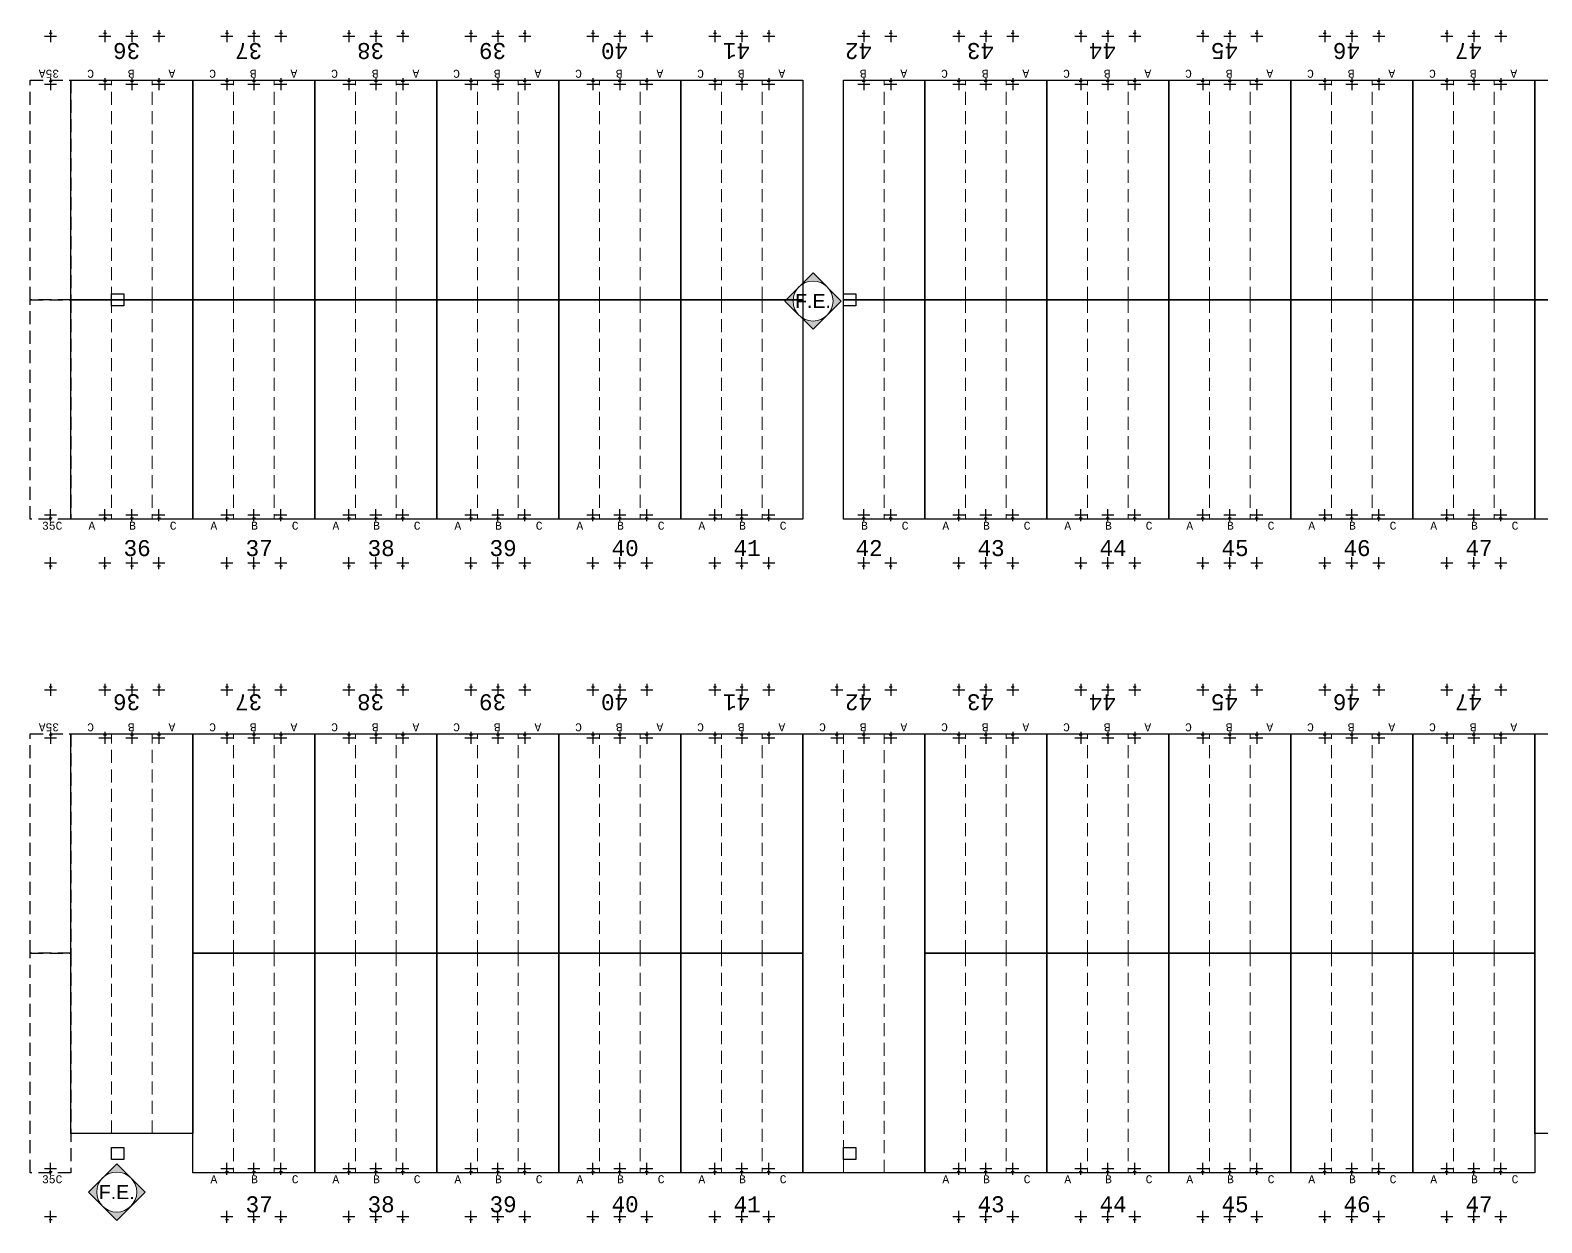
# Model space of a CAD drawing. Header units: inches. Extents: x -233729 to 737493, y -275239 to 196021.
# Drawn here: x 472026 to 509794, y 38634 to 68443 of the extents above; entities that cross this region are included whole.
import ezdxf
from ezdxf.enums import TextEntityAlignment as Align

# ---------------------------------------------------------------- set-up
doc = ezdxf.new("R2010")
doc.units = ezdxf.units.IN
doc.header["$MEASUREMENT"] = 0
doc.linetypes.add('DASHED', pattern=[0.75, 0.5, -0.25])
for name, color, linetype in [('_FL_NEW WH_WALLS', 1, 'Continuous'), ('Bin location transponder', 250, 'Continuous'), ('WF exist equipment', 6, 'Continuous'), ('WF_numbers', 6, 'Continuous')]:
    doc.layers.add(name, color=color, linetype=linetype)
for name, color, linetype, lineweight in [('WF buffer', 1, 'DASHED', 30), ('WF dimensions', 3, 'Continuous', 30), ('WF transponder', 3, 'Continuous', 30), ('WF_bay', 5, 'Continuous', 30), ('WF_sketch_stock_areas', 30, 'Continuous', 30)]:
    doc.layers.add(name, color=color, linetype=linetype, lineweight=lineweight)
doc.styles.add('ARIAL', font='arial.ttf')
doc.styles.add('WF_txt', font='consola.ttf')

# ---------------------------------------------------------------- blocks, each defined once
blk = doc.blocks.new('A$C61e42c62')
at = {"layer": '_FL_NEW WH_WALLS'}
for points in [[(1818, 5273.9), (1806, 5273.9), (1806, 5285.9), (1818, 5285.9)], [(2538, 5273.9), (2526, 5273.9), (2526, 5285.9), (2538, 5285.9)], [(1818, 4433.9), (1806, 4433.9), (1806, 4445.9), (1818, 4445.9)], [(2538, 4433.9), (2526, 4433.9), (2526, 4445.9), (2538, 4445.9)]]:
    blk.add_lwpolyline(points, close=True, dxfattribs=at)
blk = doc.blocks.new('Bin location transponder')
at = {"layer": 'Bin location transponder', "color": 3, "lineweight": 30}
for p, q in [((-600, 0), (600, 0)), ((-150, 300), (150, 300)), ((0, 600), (0, -600))]:
    blk.add_line(p, q, dxfattribs=at)
blk = doc.blocks.new('WF 10x18ft bay')
at = {"layer": 'WF_bay', "linetype": 'DASHED', "lineweight": 5, "ltscale": 650}
for p, q in [((1016, 5486), (1016, 0)), ((2032, 5486), (2032, 0))]:
    blk.add_line(p, q, dxfattribs=at)
at = {"layer": 'WF_bay'}
blk.add_lwpolyline([(0, 5486), (3048, 5486), (3048, 0), (0, 0)], close=True, dxfattribs=at)
at = {"layer": 'WF transponder', "xscale": 0.25, "yscale": 0.25, "zscale": 0.25, "rotation": 180.0000000062352}
for p in [(850, 100), (1524, 100), (2198, 100), (850, -1100), (1524, -1100), (2198, -1100)]:
    blk.add_blockref('Bin location transponder', p, dxfattribs=at)
at = {"layer": 'WF_numbers', "linetype": 'DASHED', "char_height": 200, "attachment_point": 1, "rotation": 0, "style": 'WF_txt'}
for s, insert in [('A', (439, -62, -723)), ('B', (1455, -62, -723)), ('C', (2471, -62, -723))]:
    blk.add_mtext_dynamic_manual_height_columns(s, width=423.53, gutter_width=2118, heights=[0], dxfattribs=dict(at, insert=insert))
blk = doc.blocks.new('WF 10x36ft bay')
at = {"layer": 'WF_bay', "linetype": 'DASHED', "lineweight": 5, "ltscale": 650}
for p, q in [((1016, 10973), (1016, 0)), ((2032, 10973), (2032, 0))]:
    blk.add_line(p, q, dxfattribs=at)
at = {"layer": 'WF_bay'}
blk.add_lwpolyline([(0, 10973), (3048, 10973), (3048, 0), (0, 0)], close=True, dxfattribs=at)
at = {"layer": 'WF transponder', "xscale": 0.25, "yscale": 0.25, "zscale": 0.25, "rotation": 180.0000000062352}
for p in [(850, 100), (1524, 100), (2198, 100), (850, -1100), (1524, -1100), (2198, -1100)]:
    blk.add_blockref('Bin location transponder', p, dxfattribs=at)
at = {"layer": 'WF_numbers', "linetype": 'DASHED', "char_height": 200, "attachment_point": 1, "rotation": 0, "style": 'WF_txt'}
for s, insert in [('A', (439, -62, -723)), ('B', (1455, -62, -723)), ('C', (2471, -62, -723))]:
    blk.add_mtext_dynamic_manual_height_columns(s, width=423.53, gutter_width=2118, heights=[0], dxfattribs=dict(at, insert=insert))
blk = doc.blocks.new('WF 40x216in buffer')
at = {"layer": 'WF buffer', "ltscale": 650}
blk.add_lwpolyline([(0, 5486), (1016, 5486), (1016, 0), (0, 0)], close=True, dxfattribs=at)
at = {"layer": 'WF transponder', "xscale": 0.25, "yscale": 0.25, "zscale": 0.25, "rotation": 180.0000000062352}
for p in [(508, 100), (508, -1100)]:
    blk.add_blockref('Bin location transponder', p, dxfattribs=at)
blk = doc.blocks.new('F.E.')
at = {"layer": 'WF dimensions', "transparency": 33554687}
h = blk.add_hatch(color=7, dxfattribs=at)
h.dxf.hatch_style = 1
h.paths.add_polyline_path([(1153007, 1003176), (1152654, 1003529, -0.198912), (1152800, 1003176, -0.198912), (1152654, 1002822)])
h.paths.add_polyline_path([(1152300, 1003883), (1151947, 1003529, -0.414214), (1152654, 1003529)])
h.paths.add_polyline_path([(1151800, 1003176, -0.198912), (1151947, 1003529), (1151593, 1003176), (1151947, 1002822, -0.198912)])
h.paths.add_polyline_path([(1152654, 1002822, -0.414214), (1151947, 1002822), (1152300, 1002468)])
at = {"layer": 'WF dimensions', "color": 7, "lineweight": 5}
blk.add_lwpolyline([(1152300, 1002468), (1153007, 1003176), (1152300, 1003883), (1151593, 1003176)], close=True, dxfattribs=at)
blk.add_circle((1152300, 1003176), 500, dxfattribs=at)
at = {"layer": 'WF dimensions', "color": 7, "style": 'ARIAL'}
blk.add_text('F.E.', height=350, dxfattribs=at).set_placement((1152300, 1003176), align=Align.MIDDLE_CENTER)
blk = doc.blocks.new('WF 10x34ft bay')
at = {"layer": 'WF_bay', "linetype": 'DASHED', "lineweight": 5, "ltscale": 650}
for p, q in [((1143863, 971520, -162219), (1143863, 981510, -162219)), ((1144879, 971520, -162219), (1144879, 981510, -162219))]:
    blk.add_line(p, q, dxfattribs=at)
at = {"layer": 'WF_bay', "elevation": -162219}
blk.add_lwpolyline([(1145895, 971520), (1142847, 971520), (1142847, 981510), (1145895, 981510)], close=True, dxfattribs=at)
at = {"layer": 'WF transponder', "xscale": 0.25, "yscale": 0.25, "zscale": 0.25}
for p in [(1143697, 982610, -162219), (1144371, 982610, -162219), (1145045, 982610, -162219), (1143697, 981410, -162219), (1144371, 981410, -162219), (1145045, 981410, -162219)]:
    blk.add_blockref('Bin location transponder', p, dxfattribs=at)
at = {"layer": 'WF_numbers', "linetype": 'DASHED', "char_height": 200, "attachment_point": 1, "rotation": 180, "style": 'WF_txt'}
for s, insert in [('C', (1143424, 981572, -162943)), ('B', (1144440, 981572, -162943)), ('A', (1145456, 981572, -162943))]:
    blk.add_mtext_dynamic_manual_height_columns(s, width=423.53, gutter_width=2118, heights=[0], dxfattribs=dict(at, insert=insert))

msp = doc.modelspace()

# ---------------------------------------------------------------- linework, layer by layer
at = {"layer": 'WF_bay', "linetype": 'DASHED', "lineweight": 5, "ltscale": 650}
for q in [(493361.7374, 67192.56087, -162219.4368), (493361.7374, 56219.76087, -162219.4368)]:
    msp.add_line((493361.7374, 61706.16087, -162219.4368), q, dxfattribs=at)
at = {"layer": 'WF_bay', "elevation": -162219.4368}
for points in [[(494377.7374, 61706.16087), (492345.7374, 61706.16087), (492345.7374, 67192.56087), (494377.7374, 67192.56087)], [(492345.7374, 61706.16087), (494377.7374, 61706.16087), (494377.7374, 56219.76087), (492345.7374, 56219.76087)]]:
    msp.add_lwpolyline(points, close=True, dxfattribs=at)

# ---------------------------------------------------------------- block references
at = {"layer": '_FL_NEW WH_WALLS', "color": 0, "xscale": 25.39999999990112, "yscale": 25.39999999990112, "zscale": 25.39999999990112}
msp.add_blockref('A$C61e42c62', (428185.33739, -72406.61113, -162219.4368), dxfattribs=at)
at = {"layer": 'WF dimensions'}
for p in [(-660715.32885, -941501.86762, 162219.4368), (-678112.76192, -963774.50242, 162219.4368)]:
    msp.add_blockref('F.E.', p, dxfattribs=at)
at = {"layer": 'WF exist equipment', "color": 7, "true_color": 0xffffff}
for p in [(-669805.56175, -930653.25198), (-633229.56175, -930653.25208)]:
    msp.add_blockref('WF 10x34ft bay', p, dxfattribs=at)
at = {"layer": 'WF transponder', "xscale": 0.25, "yscale": 0.25, "zscale": 0.25}
for p in [(492853.7374, 68292.56087, -162219.4368), (493527.7374, 68292.56087, -162219.4368), (492853.7374, 67092.56087, -162219.4368), (493527.7374, 67092.56087, -162219.4368)]:
    msp.add_blockref('Bin location transponder', p, dxfattribs=at)
at = {"layer": 'WF transponder', "xscale": 0.25, "yscale": 0.25, "zscale": 0.25, "rotation": 180.0000000062352}
for p in [(492853.7374, 56319.76087, -162219.4368), (493527.7374, 56319.76087, -162219.4368), (492853.7374, 55119.76087, -162219.4368), (493527.7374, 55119.76087, -162219.4368)]:
    msp.add_blockref('Bin location transponder', p, dxfattribs=at)
at = {"layer": 'WF_sketch_stock_areas'}
for name, p, rotation in [('WF 40x216in buffer', (473041.7374, 67192.56086, -162219.4368), 179.9999999997651), ('WF 10x18ft bay', (476089.7374, 67192.56087, -162219.4368), 179.9999999999069), ('WF 10x18ft bay', (479137.7374, 67192.56087, -162219.4368), 179.9999999999069), ('WF 10x18ft bay', (482185.7374, 67192.56087, -162219.4368), 179.9999999999069), ('WF 10x18ft bay', (485233.7374, 67192.56087, -162219.4368), 179.9999999999069), ('WF 10x18ft bay', (488281.7374, 67192.56087, -162219.4368), 179.9999999999069), ('WF 10x18ft bay', (491329.7374, 67192.56087, -162219.4368), 179.9999999999069), ('WF 10x18ft bay', (497425.7374, 67192.56087, -162219.4368), 179.9999999999069), ('WF 10x18ft bay', (500473.7374, 67192.56087, -162219.4368), 179.9999999999069), ('WF 10x18ft bay', (503521.7374, 67192.56087, -162219.4368), 179.9999999999069), ('WF 10x18ft bay', (506569.7374, 67192.56087, -162219.4368), 179.9999999999069), ('WF 10x18ft bay', (509617.7374, 67192.56087, -162219.4368), 179.9999999999069), ('WF 10x18ft bay', (512665.7374, 67192.56087, -162219.4368), 179.9999999999069), ('WF 40x216in buffer', (473041.7374, 50856.67794, -162219.4368), 180.0000000001384), ('WF 10x18ft bay', (479137.7374, 50856.67791, -162219.4368), 179.9999999999069), ('WF 10x18ft bay', (482185.7374, 50856.67791, -162219.4368), 179.9999999999069), ('WF 10x18ft bay', (485233.7374, 50856.67791, -162219.4368), 179.9999999999069), ('WF 10x18ft bay', (488281.7374, 50856.67791, -162219.4368), 179.9999999999069), ('WF 10x18ft bay', (491329.7374, 50856.67791, -162219.4368), 179.9999999999069), ('WF 10x36ft bay', (494377.7374, 50856.67791, -162219.4368), 180.0000000000523), ('WF 10x18ft bay', (497425.7374, 50856.67791, -162219.4368), 179.9999999999069), ('WF 10x18ft bay', (500473.7374, 50856.67791, -162219.4368), 179.9999999999069), ('WF 10x18ft bay', (503521.7374, 50856.67791, -162219.4368), 179.9999999999069), ('WF 10x18ft bay', (506569.7374, 50856.67791, -162219.4368), 179.9999999999069), ('WF 10x18ft bay', (509617.7374, 50856.67791, -162219.4368), 179.9999999999069)]:
    msp.add_blockref(name, p, dxfattribs=dict(at, rotation=rotation))
for name, p in [('WF 40x216in buffer', (472025.7374, 56219.76086, -162219.4368)), ('WF 10x18ft bay', (473041.7374, 56219.76087, -162219.4368)), ('WF 10x18ft bay', (476089.7374, 56219.76087, -162219.4368)), ('WF 10x18ft bay', (479137.7374, 56219.76087, -162219.4368)), ('WF 10x18ft bay', (482185.7374, 56219.76087, -162219.4368)), ('WF 10x18ft bay', (485233.7374, 56219.76087, -162219.4368)), ('WF 10x18ft bay', (488281.7374, 56219.76087, -162219.4368)), ('WF 10x18ft bay', (494377.7374, 56219.76087, -162219.4368)), ('WF 10x18ft bay', (497425.7374, 56219.76087, -162219.4368)), ('WF 10x18ft bay', (500473.7374, 56219.76087, -162219.4368)), ('WF 10x18ft bay', (503521.7374, 56219.76087, -162219.4368)), ('WF 10x18ft bay', (506569.7374, 56219.76087, -162219.4368)), ('WF 10x18ft bay', (509617.7374, 56219.76087, -162219.4368)), ('WF 40x216in buffer', (472025.7374, 39883.87794, -162219.4368)), ('WF 10x18ft bay', (476089.7374, 39883.87791, -162219.4368)), ('WF 10x18ft bay', (479137.7374, 39883.87791, -162219.4368)), ('WF 10x18ft bay', (482185.7374, 39883.87791, -162219.4368)), ('WF 10x18ft bay', (485233.7374, 39883.87791, -162219.4368)), ('WF 10x18ft bay', (488281.7374, 39883.87791, -162219.4368)), ('WF 10x18ft bay', (494377.7374, 39883.87791, -162219.4368)), ('WF 10x18ft bay', (497425.7374, 39883.87791, -162219.4368)), ('WF 10x18ft bay', (500473.7374, 39883.87791, -162219.4368)), ('WF 10x18ft bay', (503521.7374, 39883.87791, -162219.4368)), ('WF 10x18ft bay', (506569.7374, 39883.87791, -162219.4368))]:
    msp.add_blockref(name, p, dxfattribs=at)

# ---------------------------------------------------------------- texts
at = {"layer": 'WF_numbers', "linetype": 'DASHED', "attachment_point": 1, "style": 'WF_txt'}
for s, insert, char_height, rotation in [('36', (474773.05684, 67722.7722, -162219.4368), 400, 180), ('37', (477821.05684, 67722.7722, -162219.4368), 400, 180), ('38', (480869.05684, 67722.7722, -162219.4368), 400, 180), ('39', (483917.05684, 67722.7722, -162219.4368), 400, 180), ('40', (486965.05684, 67722.7722, -162219.4368), 400, 180), ('41', (490013.05684, 67722.7722, -162219.4368), 400, 180), ('42', (493061.05684, 67722.7722, -162219.4368), 400, 180), ('43', (496109.05684, 67722.7722, -162219.4368), 400, 180), ('44', (499157.05684, 67722.7722, -162219.4368), 400, 180), ('45', (502205.05684, 67722.7722, -162219.4368), 400, 180), ('46', (505253.05684, 67722.7722, -162219.4368), 400, 180), ('47', (508301.05684, 67722.7722, -162219.4368), 400, 180), ('35A', (472747.02214, 67254.91435, -162942.70209), 200, 180.000000001), ('B', (492922.32554, 67254.91437, -162942.70209), 200, 180.000000001), ('A', (493938.32554, 67254.91437, -162942.70209), 200, 180.000000001), ('35C', (472320.45251, 56157.40736, -162942.70209), 200, 0.000000001), ('B', (492785.14926, 56157.40738, -162942.70209), 200, 0.000000001), ('C', (493801.14926, 56157.40738, -162942.70209), 200, 0.000000001), ('36', (474773.05684, 51444.60372, -162219.4368), 400, 180), ('37', (477821.05684, 51444.60372, -162219.4368), 400, 180), ('38', (480869.05684, 51444.60372, -162219.4368), 400, 180), ('39', (483917.05684, 51444.60372, -162219.4368), 400, 180), ('40', (486965.05684, 51444.60372, -162219.4368), 400, 180), ('41', (490013.05684, 51444.60372, -162219.4368), 400, 180), ('42', (493061.05684, 51444.60372, -162219.4368), 400, 180), ('43', (496109.05684, 51444.60372, -162219.4368), 400, 180), ('44', (499157.05684, 51444.60372, -162219.4368), 400, 180), ('45', (502205.05684, 51444.60372, -162219.4368), 400, 180), ('46', (505253.05684, 51444.60372, -162219.4368), 400, 180), ('47', (508301.05684, 51444.60372, -162219.4368), 400, 180), ('35A', (472747.02214, 50919.03144, -162942.70209), 200, 180.000000001), ('35C', (472320.45251, 39821.52444, -162942.70209), 200, 0.000000001)]:
    msp.add_mtext_dynamic_manual_height_columns(s, width=423.5307578, gutter_width=2117.65379, heights=[0], dxfattribs=dict(at, insert=insert, char_height=char_height, rotation=rotation))
at = {"layer": 'WF_numbers', "linetype": 'DASHED', "char_height": 400, "attachment_point": 1, "style": 'WF_txt'}
for s, insert in [('36', (474358.41764, 55698.38302, -162219.4368)), ('37', (477406.41764, 55698.38302, -162219.4368)), ('38', (480454.41764, 55698.38302, -162219.4368)), ('39', (483502.41764, 55698.38302, -162219.4368)), ('40', (486550.41764, 55698.38302, -162219.4368)), ('41', (489598.41763, 55698.38302, -162219.4368)), ('42', (492646.41763, 55698.38302, -162219.4368)), ('43', (495694.41763, 55698.38302, -162219.4368)), ('44', (498742.41763, 55698.38302, -162219.4368)), ('45', (501790.41763, 55698.38302, -162219.4368)), ('46', (504838.41763, 55698.38302, -162219.4368)), ('47', (507886.41763, 55698.38302, -162219.4368)), ('37', (477406.41764, 39295.95219, -162219.4368)), ('38', (480454.41764, 39295.95219, -162219.4368)), ('39', (483502.41764, 39295.95219, -162219.4368)), ('40', (486550.41764, 39295.95219, -162219.4368)), ('41', (489598.41764, 39295.95219, -162219.4368)), ('43', (495694.41764, 39295.95219, -162219.4368)), ('44', (498742.41764, 39295.95219, -162219.4368)), ('45', (501790.41764, 39295.95219, -162219.4368)), ('46', (504838.41764, 39295.95219, -162219.4368)), ('47', (507886.41764, 39295.95219, -162219.4368))]:
    msp.add_mtext_dynamic_manual_height_columns(s, width=423.5307578, gutter_width=2117.65379, heights=[0], dxfattribs=dict(at, insert=insert))

doc.saveas('drawing.dxf')
